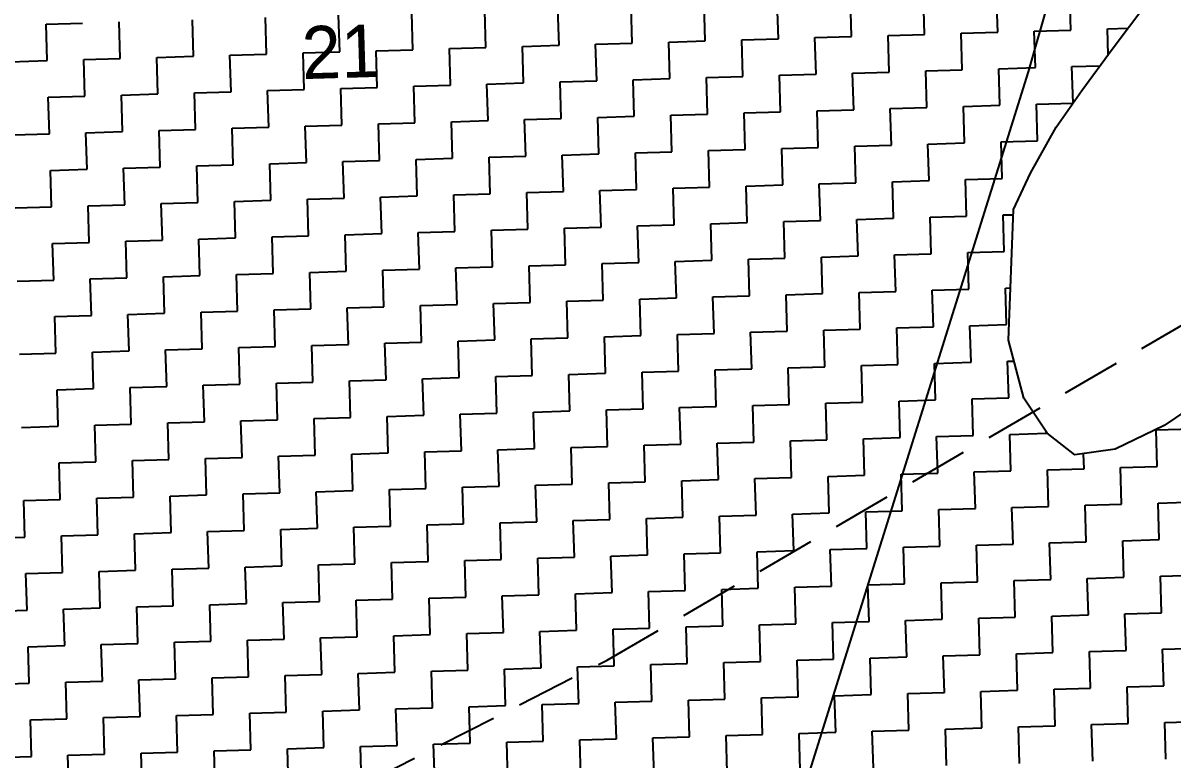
# Model space of a CAD drawing. Header units: metres. Extents: x 289662 to 290738, y 2016260 to 2018343.
# Drawn here: x 290044.1 to 290141.7, y 2016962.8 to 2017025.2 of the extents above; entities that cross this region are included whole.
import ezdxf
from ezdxf.enums import TextEntityAlignment as Align

# ---------------------------------------------------------------- set-up
doc = ezdxf.new("R2010")
doc.units = ezdxf.units.M
doc.linetypes.add('DASHED', pattern=[0.75, 0.5, -0.25])
for name, color, linetype in [('LINE_FOOTPATH', 1, 'DASHED'), ('POLY_HATCH', 12, 'Continuous'), ('POLY_PARCEL', 6, 'Continuous'), ('TEXT_PARCEL', 7, 'Continuous')]:
    doc.layers.add(name, color=color, linetype=linetype)
doc.styles.add('TEXT_MAP', font='', dxfattribs={"height": 2.5})
doc.styles.get('TEXT_MAP').set_extended_font_data('Kruti Dev 050')

msp = doc.modelspace()

# ---------------------------------------------------------------- linework, layer by layer
at = {"layer": 'LINE_FOOTPATH', "ltscale": 10}
for p, q in [((290093.659, 2016971.19), (290196.1, 2017030.915)), ((289979.288, 2016912.936), (290093.659, 2016971.19))]:
    msp.add_line(p, q, dxfattribs=at)
at = {"layer": 'POLY_HATCH', "linetype": 'Continuous'}
for p, q in [((290108.174, 2017023.911), (290108.082, 2017027.013)), ((290114.379, 2017024.097), (290114.286, 2017027.199)), ((290120.583, 2017024.283), (290120.491, 2017027.385)), ((290126.788, 2017024.468), (290126.695, 2017027.571)), ((290132.992, 2017024.654), (290132.899, 2017027.756)), ((290077.152, 2017022.982), (290077.059, 2017026.084)), ((290083.357, 2017023.168), (290083.264, 2017026.27)), ((290089.561, 2017023.354), (290089.468, 2017026.456)), ((290095.765, 2017023.539), (290095.673, 2017026.642)), ((290101.97, 2017023.725), (290101.877, 2017026.828)), ((290046.037, 2017025.155), (290049.139, 2017025.248)), ((290046.13, 2017022.053), (290046.037, 2017025.155)), ((290052.334, 2017022.239), (290052.241, 2017025.341)), ((290058.539, 2017022.425), (290058.446, 2017025.527)), ((290064.743, 2017022.61), (290064.65, 2017025.713)), ((290070.948, 2017022.796), (290070.855, 2017025.899)), ((290111.277, 2017024.004), (290114.379, 2017024.097)), ((290117.481, 2017024.19), (290120.583, 2017024.283)), ((290117.574, 2017021.088), (290117.481, 2017024.19)), ((290123.686, 2017024.376), (290126.788, 2017024.468)), ((290123.779, 2017021.273), (290123.686, 2017024.376)), ((290129.89, 2017024.561), (290132.992, 2017024.654)), ((290129.983, 2017021.459), (290129.89, 2017024.561)), ((290136.095, 2017024.747), (290137.837, 2017024.799)), ((290136.16, 2017022.557), (290136.095, 2017024.747)), ((290080.254, 2017023.075), (290083.357, 2017023.168)), ((290080.347, 2017019.973), (290080.254, 2017023.075)), ((290086.459, 2017023.261), (290089.561, 2017023.354)), ((290086.552, 2017020.159), (290086.459, 2017023.261)), ((290092.663, 2017023.447), (290095.765, 2017023.539)), ((290092.756, 2017020.344), (290092.663, 2017023.447)), ((290098.868, 2017023.632), (290101.97, 2017023.725)), ((290098.961, 2017020.53), (290098.868, 2017023.632)), ((290105.072, 2017023.818), (290108.174, 2017023.911)), ((290105.165, 2017020.716), (290105.072, 2017023.818)), ((290111.37, 2017020.902), (290111.277, 2017024.004)), ((290049.232, 2017022.146), (290052.334, 2017022.239)), ((290049.325, 2017019.044), (290049.232, 2017022.146)), ((290055.436, 2017022.332), (290058.539, 2017022.425)), ((290055.529, 2017019.23), (290055.436, 2017022.332)), ((290061.641, 2017022.518), (290064.743, 2017022.61)), ((290061.734, 2017019.415), (290061.641, 2017022.518)), ((290067.845, 2017022.703), (290070.948, 2017022.796)), ((290067.938, 2017019.601), (290067.845, 2017022.703)), ((290074.05, 2017022.889), (290077.152, 2017022.982)), ((290074.143, 2017019.787), (290074.05, 2017022.889)), ((290043.027, 2017021.96), (290046.13, 2017022.053)), ((290114.472, 2017020.995), (290117.574, 2017021.088)), ((290120.676, 2017021.18), (290123.779, 2017021.273)), ((290120.769, 2017018.078), (290120.676, 2017021.18)), ((290126.881, 2017021.366), (290129.983, 2017021.459)), ((290126.974, 2017018.264), (290126.881, 2017021.366)), ((290133.085, 2017021.552), (290135.478, 2017021.624)), ((290133.178, 2017018.45), (290133.085, 2017021.552)), ((290083.449, 2017020.066), (290086.552, 2017020.159)), ((290089.654, 2017020.251), (290092.756, 2017020.344)), ((290089.747, 2017017.149), (290089.654, 2017020.251)), ((290095.858, 2017020.437), (290098.961, 2017020.53)), ((290095.951, 2017017.335), (290095.858, 2017020.437)), ((290102.063, 2017020.623), (290105.165, 2017020.716)), ((290102.156, 2017017.521), (290102.063, 2017020.623)), ((290108.267, 2017020.809), (290111.37, 2017020.902)), ((290108.36, 2017017.707), (290108.267, 2017020.809)), ((290114.565, 2017017.892), (290114.472, 2017020.995)), ((290052.427, 2017019.137), (290055.529, 2017019.23)), ((290052.52, 2017016.034), (290052.427, 2017019.137)), ((290058.632, 2017019.322), (290061.734, 2017019.415)), ((290058.724, 2017016.22), (290058.632, 2017019.322)), ((290064.836, 2017019.508), (290067.938, 2017019.601)), ((290064.929, 2017016.406), (290064.836, 2017019.508)), ((290071.04, 2017019.694), (290074.143, 2017019.787)), ((290071.133, 2017016.592), (290071.04, 2017019.694)), ((290077.245, 2017019.88), (290080.347, 2017019.973)), ((290077.338, 2017016.778), (290077.245, 2017019.88)), ((290083.542, 2017016.963), (290083.449, 2017020.066)), ((290046.223, 2017018.951), (290049.325, 2017019.044)), ((290046.315, 2017015.849), (290046.223, 2017018.951)), ((290123.871, 2017018.171), (290126.974, 2017018.264)), ((290123.964, 2017015.069), (290123.871, 2017018.171)), ((290130.076, 2017018.357), (290133.178, 2017018.45)), ((290130.169, 2017015.255), (290130.076, 2017018.357)), ((290092.849, 2017017.242), (290095.951, 2017017.335)), ((290092.942, 2017014.14), (290092.849, 2017017.242)), ((290099.054, 2017017.428), (290102.156, 2017017.521)), ((290099.146, 2017014.326), (290099.054, 2017017.428)), ((290105.258, 2017017.614), (290108.36, 2017017.707)), ((290105.351, 2017014.511), (290105.258, 2017017.614)), ((290111.462, 2017017.799), (290114.565, 2017017.892)), ((290111.555, 2017014.697), (290111.462, 2017017.799)), ((290117.667, 2017017.985), (290120.769, 2017018.078)), ((290117.76, 2017014.883), (290117.667, 2017017.985)), ((290055.622, 2017016.127), (290058.724, 2017016.22)), ((290061.827, 2017016.313), (290064.929, 2017016.406)), ((290061.92, 2017013.211), (290061.827, 2017016.313)), ((290068.031, 2017016.499), (290071.133, 2017016.592)), ((290068.124, 2017013.397), (290068.031, 2017016.499)), ((290074.236, 2017016.685), (290077.338, 2017016.778)), ((290074.329, 2017013.582), (290074.236, 2017016.685)), ((290080.44, 2017016.87), (290083.542, 2017016.963)), ((290080.533, 2017013.768), (290080.44, 2017016.87)), ((290086.645, 2017017.056), (290089.747, 2017017.149)), ((290086.737, 2017013.954), (290086.645, 2017017.056)), ((290043.213, 2017015.756), (290046.315, 2017015.849)), ((290049.418, 2017015.942), (290052.52, 2017016.034)), ((290049.511, 2017012.839), (290049.418, 2017015.942)), ((290055.715, 2017013.025), (290055.622, 2017016.127)), ((290127.067, 2017015.162), (290130.169, 2017015.255)), ((290096.044, 2017014.233), (290099.146, 2017014.326)), ((290102.249, 2017014.419), (290105.351, 2017014.511)), ((290102.342, 2017011.316), (290102.249, 2017014.419)), ((290108.453, 2017014.604), (290111.555, 2017014.697)), ((290108.546, 2017011.502), (290108.453, 2017014.604)), ((290114.658, 2017014.79), (290117.76, 2017014.883)), ((290114.751, 2017011.688), (290114.658, 2017014.79)), ((290120.862, 2017014.976), (290123.964, 2017015.069)), ((290120.955, 2017011.874), (290120.862, 2017014.976)), ((290127.159, 2017012.059), (290127.067, 2017015.162)), ((290065.022, 2017013.304), (290068.124, 2017013.397)), ((290065.115, 2017010.202), (290065.022, 2017013.304)), ((290071.226, 2017013.49), (290074.329, 2017013.582)), ((290071.319, 2017010.387), (290071.226, 2017013.49)), ((290077.431, 2017013.675), (290080.533, 2017013.768)), ((290077.524, 2017010.573), (290077.431, 2017013.675)), ((290083.635, 2017013.861), (290086.737, 2017013.954)), ((290083.728, 2017010.759), (290083.635, 2017013.861)), ((290089.84, 2017014.047), (290092.942, 2017014.14)), ((290089.933, 2017010.945), (290089.84, 2017014.047)), ((290096.137, 2017011.131), (290096.044, 2017014.233)), ((290046.408, 2017012.746), (290049.511, 2017012.839)), ((290046.501, 2017009.644), (290046.408, 2017012.746)), ((290052.613, 2017012.932), (290055.715, 2017013.025)), ((290052.706, 2017009.83), (290052.613, 2017012.932)), ((290058.817, 2017013.118), (290061.92, 2017013.211)), ((290058.91, 2017010.016), (290058.817, 2017013.118)), ((290105.444, 2017011.409), (290108.546, 2017011.502)), ((290105.537, 2017008.307), (290105.444, 2017011.409)), ((290111.648, 2017011.595), (290114.751, 2017011.688)), ((290111.741, 2017008.493), (290111.648, 2017011.595)), ((290117.853, 2017011.781), (290120.955, 2017011.874)), ((290117.946, 2017008.679), (290117.853, 2017011.781)), ((290124.057, 2017011.967), (290127.159, 2017012.059)), ((290124.15, 2017008.864), (290124.057, 2017011.967)), ((290068.217, 2017010.294), (290071.319, 2017010.387)), ((290074.421, 2017010.48), (290077.524, 2017010.573)), ((290074.514, 2017007.378), (290074.421, 2017010.48)), ((290080.626, 2017010.666), (290083.728, 2017010.759)), ((290080.719, 2017007.564), (290080.626, 2017010.666)), ((290086.83, 2017010.852), (290089.933, 2017010.945)), ((290086.923, 2017007.75), (290086.83, 2017010.852)), ((290093.035, 2017011.038), (290096.137, 2017011.131)), ((290093.128, 2017007.935), (290093.035, 2017011.038)), ((290099.239, 2017011.223), (290102.342, 2017011.316)), ((290099.332, 2017008.121), (290099.239, 2017011.223)), ((290043.399, 2017009.551), (290046.501, 2017009.644)), ((290049.603, 2017009.737), (290052.706, 2017009.83)), ((290049.696, 2017006.635), (290049.603, 2017009.737)), ((290055.808, 2017009.923), (290058.91, 2017010.016)), ((290055.901, 2017006.821), (290055.808, 2017009.923)), ((290062.012, 2017010.109), (290065.115, 2017010.202)), ((290062.105, 2017007.006), (290062.012, 2017010.109)), ((290068.31, 2017007.192), (290068.217, 2017010.294)), ((290108.639, 2017008.4), (290111.741, 2017008.493)), ((290108.732, 2017005.298), (290108.639, 2017008.4)), ((290114.843, 2017008.586), (290117.946, 2017008.679)), ((290114.936, 2017005.483), (290114.843, 2017008.586)), ((290121.048, 2017008.771), (290124.15, 2017008.864)), ((290121.141, 2017005.669), (290121.048, 2017008.771)), ((290127.252, 2017008.957), (290128.114, 2017008.983)), ((290127.345, 2017005.855), (290127.252, 2017008.957)), ((290077.617, 2017007.471), (290080.719, 2017007.564)), ((290077.709, 2017004.369), (290077.617, 2017007.471)), ((290083.821, 2017007.657), (290086.923, 2017007.75)), ((290083.914, 2017004.554), (290083.821, 2017007.657)), ((290090.026, 2017007.842), (290093.128, 2017007.935)), ((290090.118, 2017004.74), (290090.026, 2017007.842)), ((290096.23, 2017008.028), (290099.332, 2017008.121)), ((290096.323, 2017004.926), (290096.23, 2017008.028)), ((290102.434, 2017008.214), (290105.537, 2017008.307)), ((290102.527, 2017005.112), (290102.434, 2017008.214)), ((290046.594, 2017006.542), (290049.696, 2017006.635)), ((290046.687, 2017003.44), (290046.594, 2017006.542)), ((290052.799, 2017006.728), (290055.901, 2017006.821)), ((290052.892, 2017003.625), (290052.799, 2017006.728)), ((290059.003, 2017006.913), (290062.105, 2017007.006)), ((290059.096, 2017003.811), (290059.003, 2017006.913)), ((290065.208, 2017007.099), (290068.31, 2017007.192)), ((290065.3, 2017003.997), (290065.208, 2017007.099)), ((290071.412, 2017007.285), (290074.514, 2017007.378)), ((290071.505, 2017004.183), (290071.412, 2017007.285)), ((290111.834, 2017005.391), (290114.936, 2017005.483)), ((290118.039, 2017005.576), (290121.141, 2017005.669)), ((290118.131, 2017002.474), (290118.039, 2017005.576)), ((290124.243, 2017005.762), (290127.345, 2017005.855)), ((290124.336, 2017002.66), (290124.243, 2017005.762)), ((290080.812, 2017004.462), (290083.914, 2017004.554)), ((290087.016, 2017004.647), (290090.118, 2017004.74)), ((290087.109, 2017001.545), (290087.016, 2017004.647)), ((290093.221, 2017004.833), (290096.323, 2017004.926)), ((290093.314, 2017001.731), (290093.221, 2017004.833)), ((290099.425, 2017005.019), (290102.527, 2017005.112)), ((290099.518, 2017001.917), (290099.425, 2017005.019)), ((290105.63, 2017005.205), (290108.732, 2017005.298)), ((290105.722, 2017002.102), (290105.63, 2017005.205)), ((290111.927, 2017002.288), (290111.834, 2017005.391)), ((290049.789, 2017003.533), (290052.892, 2017003.625)), ((290049.882, 2017000.43), (290049.789, 2017003.533)), ((290055.994, 2017003.718), (290059.096, 2017003.811)), ((290056.087, 2017000.616), (290055.994, 2017003.718)), ((290062.198, 2017003.904), (290065.3, 2017003.997)), ((290062.291, 2017000.802), (290062.198, 2017003.904)), ((290068.403, 2017004.09), (290071.505, 2017004.183)), ((290068.496, 2017000.988), (290068.403, 2017004.09)), ((290074.607, 2017004.276), (290077.709, 2017004.369)), ((290074.7, 2017001.173), (290074.607, 2017004.276)), ((290080.905, 2017001.359), (290080.812, 2017004.462)), ((290043.585, 2017003.347), (290046.687, 2017003.44)), ((290121.234, 2017002.567), (290124.336, 2017002.66)), ((290121.327, 2016999.465), (290121.234, 2017002.567)), ((290127.438, 2017002.753), (290127.872, 2017002.766)), ((290127.531, 2016999.651), (290127.438, 2017002.753)), ((290090.211, 2017001.638), (290093.314, 2017001.731)), ((290090.304, 2016998.536), (290090.211, 2017001.638)), ((290096.416, 2017001.824), (290099.518, 2017001.917)), ((290096.509, 2016998.722), (290096.416, 2017001.824)), ((290102.62, 2017002.01), (290105.722, 2017002.102)), ((290102.713, 2016998.907), (290102.62, 2017002.01)), ((290108.825, 2017002.195), (290111.927, 2017002.288)), ((290108.918, 2016999.093), (290108.825, 2017002.195)), ((290115.029, 2017002.381), (290118.131, 2017002.474)), ((290115.122, 2016999.279), (290115.029, 2017002.381)), ((290052.984, 2017000.523), (290056.087, 2017000.616)), ((290059.189, 2017000.709), (290062.291, 2017000.802)), ((290059.282, 2016997.607), (290059.189, 2017000.709)), ((290065.393, 2017000.895), (290068.496, 2017000.988)), ((290065.486, 2016997.793), (290065.393, 2017000.895)), ((290071.598, 2017001.081), (290074.7, 2017001.173)), ((290071.691, 2016997.978), (290071.598, 2017001.081)), ((290077.802, 2017001.266), (290080.905, 2017001.359)), ((290077.895, 2016998.164), (290077.802, 2017001.266)), ((290084.007, 2017001.452), (290087.109, 2017001.545)), ((290084.1, 2016998.35), (290084.007, 2017001.452)), ((290046.78, 2017000.337), (290049.882, 2017000.43)), ((290046.873, 2016997.235), (290046.78, 2017000.337)), ((290053.077, 2016997.421), (290052.984, 2017000.523)), ((290124.429, 2016999.558), (290127.531, 2016999.651)), ((290093.406, 2016998.629), (290096.509, 2016998.722)), ((290099.611, 2016998.814), (290102.713, 2016998.907)), ((290099.704, 2016995.712), (290099.611, 2016998.814)), ((290105.815, 2016999), (290108.918, 2016999.093)), ((290105.908, 2016995.898), (290105.815, 2016999)), ((290112.02, 2016999.186), (290115.122, 2016999.279)), ((290112.113, 2016996.084), (290112.02, 2016999.186)), ((290118.224, 2016999.372), (290121.327, 2016999.465)), ((290118.317, 2016996.27), (290118.224, 2016999.372)), ((290124.522, 2016996.455), (290124.429, 2016999.558)), ((290062.384, 2016997.7), (290065.486, 2016997.793)), ((290062.477, 2016994.597), (290062.384, 2016997.7)), ((290068.589, 2016997.885), (290071.691, 2016997.978)), ((290068.681, 2016994.783), (290068.589, 2016997.885)), ((290074.793, 2016998.071), (290077.895, 2016998.164)), ((290074.886, 2016994.969), (290074.793, 2016998.071)), ((290080.997, 2016998.257), (290084.1, 2016998.35)), ((290081.09, 2016995.155), (290080.997, 2016998.257)), ((290087.202, 2016998.443), (290090.304, 2016998.536)), ((290087.295, 2016995.341), (290087.202, 2016998.443)), ((290093.499, 2016995.526), (290093.406, 2016998.629)), ((290043.771, 2016997.142), (290046.873, 2016997.235)), ((290049.975, 2016997.328), (290053.077, 2016997.421)), ((290050.068, 2016994.226), (290049.975, 2016997.328)), ((290056.18, 2016997.514), (290059.282, 2016997.607)), ((290056.272, 2016994.412), (290056.18, 2016997.514)), ((290096.602, 2016995.619), (290099.704, 2016995.712)), ((290102.806, 2016995.805), (290105.908, 2016995.898)), ((290102.899, 2016992.703), (290102.806, 2016995.805)), ((290109.011, 2016995.991), (290112.113, 2016996.084)), ((290109.103, 2016992.889), (290109.011, 2016995.991)), ((290115.215, 2016996.177), (290118.317, 2016996.27)), ((290115.308, 2016993.074), (290115.215, 2016996.177)), ((290121.419, 2016996.362), (290124.522, 2016996.455)), ((290121.512, 2016993.26), (290121.419, 2016996.362)), ((290127.624, 2016996.548), (290128.167, 2016996.565)), ((290127.717, 2016993.446), (290127.624, 2016996.548)), ((290065.579, 2016994.69), (290068.681, 2016994.783)), ((290071.784, 2016994.876), (290074.886, 2016994.969)), ((290071.877, 2016991.774), (290071.784, 2016994.876)), ((290077.988, 2016995.062), (290081.09, 2016995.155)), ((290078.081, 2016991.96), (290077.988, 2016995.062)), ((290084.193, 2016995.248), (290087.295, 2016995.341)), ((290084.286, 2016992.145), (290084.193, 2016995.248)), ((290090.397, 2016995.434), (290093.499, 2016995.526)), ((290090.49, 2016992.331), (290090.397, 2016995.434)), ((290096.694, 2016992.517), (290096.602, 2016995.619)), ((290046.966, 2016994.133), (290050.068, 2016994.226)), ((290047.059, 2016991.031), (290046.966, 2016994.133)), ((290053.17, 2016994.319), (290056.272, 2016994.412)), ((290053.263, 2016991.216), (290053.17, 2016994.319)), ((290059.375, 2016994.505), (290062.477, 2016994.597)), ((290059.468, 2016991.402), (290059.375, 2016994.505)), ((290065.672, 2016991.588), (290065.579, 2016994.69)), ((290106.001, 2016992.796), (290109.103, 2016992.889)), ((290106.094, 2016989.694), (290106.001, 2016992.796)), ((290112.206, 2016992.982), (290115.308, 2016993.074)), ((290112.299, 2016989.879), (290112.206, 2016992.982)), ((290118.41, 2016993.167), (290121.512, 2016993.26)), ((290118.503, 2016990.065), (290118.41, 2016993.167)), ((290124.615, 2016993.353), (290127.717, 2016993.446)), ((290124.708, 2016990.251), (290124.615, 2016993.353)), ((290074.979, 2016991.867), (290078.081, 2016991.96)), ((290075.072, 2016988.765), (290074.979, 2016991.867)), ((290081.183, 2016992.053), (290084.286, 2016992.145)), ((290081.276, 2016988.95), (290081.183, 2016992.053)), ((290087.388, 2016992.238), (290090.49, 2016992.331)), ((290087.481, 2016989.136), (290087.388, 2016992.238)), ((290093.592, 2016992.424), (290096.694, 2016992.517)), ((290093.685, 2016989.322), (290093.592, 2016992.424)), ((290099.797, 2016992.61), (290102.899, 2016992.703)), ((290099.89, 2016989.508), (290099.797, 2016992.61)), ((290043.956, 2016990.938), (290047.059, 2016991.031)), ((290050.161, 2016991.124), (290053.263, 2016991.216)), ((290050.254, 2016988.021), (290050.161, 2016991.124)), ((290056.365, 2016991.309), (290059.468, 2016991.402)), ((290056.458, 2016988.207), (290056.365, 2016991.309)), ((290062.57, 2016991.495), (290065.672, 2016991.588)), ((290062.663, 2016988.393), (290062.57, 2016991.495)), ((290068.774, 2016991.681), (290071.877, 2016991.774)), ((290068.867, 2016988.579), (290068.774, 2016991.681)), ((290109.196, 2016989.786), (290112.299, 2016989.879)), ((290115.401, 2016989.972), (290118.503, 2016990.065)), ((290115.494, 2016986.87), (290115.401, 2016989.972)), ((290121.605, 2016990.158), (290124.708, 2016990.251)), ((290121.698, 2016987.056), (290121.605, 2016990.158)), ((290127.81, 2016990.344), (290130.912, 2016990.437)), ((290127.903, 2016987.242), (290127.81, 2016990.344)), ((290130.912, 2016990.437), (290130.909, 2016990.553)), ((290140.219, 2016990.715), (290143.321, 2016990.808)), ((290140.312, 2016987.613), (290140.219, 2016990.715)), ((290078.174, 2016988.857), (290081.276, 2016988.95)), ((290084.378, 2016989.043), (290087.481, 2016989.136)), ((290084.471, 2016985.941), (290084.378, 2016989.043)), ((290090.583, 2016989.229), (290093.685, 2016989.322)), ((290090.676, 2016986.127), (290090.583, 2016989.229)), ((290096.787, 2016989.415), (290099.89, 2016989.508)), ((290096.88, 2016986.313), (290096.787, 2016989.415)), ((290102.992, 2016989.601), (290106.094, 2016989.694)), ((290103.085, 2016986.498), (290102.992, 2016989.601)), ((290109.289, 2016986.684), (290109.196, 2016989.786)), ((290047.152, 2016987.928), (290050.254, 2016988.021)), ((290047.244, 2016984.826), (290047.152, 2016987.928)), ((290053.356, 2016988.114), (290056.458, 2016988.207)), ((290053.449, 2016985.012), (290053.356, 2016988.114)), ((290059.56, 2016988.3), (290062.663, 2016988.393)), ((290059.653, 2016985.198), (290059.56, 2016988.3)), ((290065.765, 2016988.486), (290068.867, 2016988.579)), ((290065.858, 2016985.384), (290065.765, 2016988.486)), ((290071.969, 2016988.672), (290075.072, 2016988.765)), ((290072.062, 2016985.569), (290071.969, 2016988.672)), ((290078.267, 2016985.755), (290078.174, 2016988.857)), ((290134.107, 2016987.427), (290134.069, 2016988.696)), ((290118.596, 2016986.963), (290121.698, 2016987.056)), ((290118.689, 2016983.861), (290118.596, 2016986.963)), ((290124.8, 2016987.149), (290127.903, 2016987.242)), ((290124.893, 2016984.046), (290124.8, 2016987.149)), ((290131.005, 2016987.334), (290134.107, 2016987.427)), ((290131.098, 2016984.232), (290131.005, 2016987.334)), ((290137.209, 2016987.52), (290140.312, 2016987.613)), ((290137.302, 2016984.418), (290137.209, 2016987.52)), ((290087.574, 2016986.034), (290090.676, 2016986.127)), ((290087.666, 2016982.932), (290087.574, 2016986.034)), ((290093.778, 2016986.22), (290096.88, 2016986.313)), ((290093.871, 2016983.117), (290093.778, 2016986.22)), ((290099.983, 2016986.405), (290103.085, 2016986.498)), ((290100.075, 2016983.303), (290099.983, 2016986.405)), ((290106.187, 2016986.591), (290109.289, 2016986.684)), ((290106.28, 2016983.489), (290106.187, 2016986.591)), ((290112.391, 2016986.777), (290115.494, 2016986.87)), ((290112.484, 2016983.675), (290112.391, 2016986.777)), ((290050.347, 2016984.919), (290053.449, 2016985.012)), ((290056.551, 2016985.105), (290059.653, 2016985.198)), ((290056.644, 2016982.003), (290056.551, 2016985.105)), ((290062.756, 2016985.291), (290065.858, 2016985.384)), ((290062.849, 2016982.188), (290062.756, 2016985.291)), ((290068.96, 2016985.477), (290072.062, 2016985.569)), ((290069.053, 2016982.374), (290068.96, 2016985.477)), ((290075.165, 2016985.662), (290078.267, 2016985.755)), ((290075.257, 2016982.56), (290075.165, 2016985.662)), ((290081.369, 2016985.848), (290084.471, 2016985.941)), ((290081.462, 2016982.746), (290081.369, 2016985.848)), ((290044.142, 2016984.733), (290047.244, 2016984.826)), ((290044.235, 2016981.631), (290044.142, 2016984.733)), ((290050.44, 2016981.817), (290050.347, 2016984.919)), ((290121.791, 2016983.954), (290124.893, 2016984.046)), ((290127.996, 2016984.139), (290131.098, 2016984.232)), ((290128.088, 2016981.037), (290127.996, 2016984.139)), ((290134.2, 2016984.325), (290137.302, 2016984.418)), ((290134.293, 2016981.223), (290134.2, 2016984.325)), ((290140.405, 2016984.511), (290143.507, 2016984.604)), ((290140.497, 2016981.409), (290140.405, 2016984.511)), ((290090.769, 2016983.025), (290093.871, 2016983.117)), ((290090.862, 2016979.922), (290090.769, 2016983.025)), ((290096.973, 2016983.21), (290100.075, 2016983.303)), ((290097.066, 2016980.108), (290096.973, 2016983.21)), ((290103.178, 2016983.396), (290106.28, 2016983.489)), ((290103.271, 2016980.294), (290103.178, 2016983.396)), ((290109.382, 2016983.582), (290112.484, 2016983.675)), ((290109.475, 2016980.48), (290109.382, 2016983.582)), ((290115.587, 2016983.768), (290118.689, 2016983.861)), ((290115.68, 2016980.665), (290115.587, 2016983.768)), ((290121.884, 2016980.851), (290121.791, 2016983.954)), ((290059.746, 2016982.096), (290062.849, 2016982.188)), ((290059.839, 2016978.993), (290059.746, 2016982.096)), ((290065.951, 2016982.281), (290069.053, 2016982.374)), ((290066.044, 2016979.179), (290065.951, 2016982.281)), ((290072.155, 2016982.467), (290075.257, 2016982.56)), ((290072.248, 2016979.365), (290072.155, 2016982.467)), ((290078.36, 2016982.653), (290081.462, 2016982.746)), ((290078.453, 2016979.551), (290078.36, 2016982.653)), ((290084.564, 2016982.839), (290087.666, 2016982.932)), ((290084.657, 2016979.737), (290084.564, 2016982.839)), ((290041.133, 2016981.538), (290044.235, 2016981.631)), ((290047.337, 2016981.724), (290050.44, 2016981.817)), ((290047.43, 2016978.622), (290047.337, 2016981.724)), ((290053.542, 2016981.91), (290056.644, 2016982.003)), ((290053.635, 2016978.808), (290053.542, 2016981.91)), ((290131.191, 2016981.13), (290134.293, 2016981.223)), ((290131.284, 2016978.028), (290131.191, 2016981.13)), ((290137.395, 2016981.316), (290140.497, 2016981.409)), ((290137.488, 2016978.214), (290137.395, 2016981.316)), ((290093.964, 2016980.015), (290097.066, 2016980.108)), ((290100.168, 2016980.201), (290103.271, 2016980.294)), ((290100.261, 2016977.099), (290100.168, 2016980.201)), ((290106.373, 2016980.387), (290109.475, 2016980.48)), ((290106.466, 2016977.285), (290106.373, 2016980.387)), ((290112.577, 2016980.573), (290115.68, 2016980.665)), ((290112.67, 2016977.47), (290112.577, 2016980.573)), ((290118.782, 2016980.758), (290121.884, 2016980.851)), ((290118.875, 2016977.656), (290118.782, 2016980.758)), ((290124.986, 2016980.944), (290128.088, 2016981.037)), ((290125.079, 2016977.842), (290124.986, 2016980.944)), ((290062.941, 2016979.086), (290066.044, 2016979.179)), ((290069.146, 2016979.272), (290072.248, 2016979.365)), ((290069.239, 2016976.17), (290069.146, 2016979.272)), ((290075.35, 2016979.458), (290078.453, 2016979.551)), ((290075.443, 2016976.356), (290075.35, 2016979.458)), ((290081.555, 2016979.644), (290084.657, 2016979.737)), ((290081.648, 2016976.541), (290081.555, 2016979.644)), ((290087.759, 2016979.829), (290090.862, 2016979.922)), ((290087.852, 2016976.727), (290087.759, 2016979.829)), ((290094.057, 2016976.913), (290093.964, 2016980.015)), ((290044.328, 2016978.529), (290047.43, 2016978.622)), ((290044.421, 2016975.427), (290044.328, 2016978.529)), ((290050.532, 2016978.715), (290053.635, 2016978.808)), ((290050.625, 2016975.612), (290050.532, 2016978.715)), ((290056.737, 2016978.9), (290059.839, 2016978.993)), ((290056.83, 2016975.798), (290056.737, 2016978.9)), ((290063.034, 2016975.984), (290062.941, 2016979.086)), ((290134.386, 2016978.121), (290137.488, 2016978.214)), ((290140.59, 2016978.306), (290143.693, 2016978.399)), ((290140.683, 2016975.204), (290140.59, 2016978.306)), ((290103.363, 2016977.192), (290106.466, 2016977.285)), ((290103.456, 2016974.089), (290103.363, 2016977.192)), ((290109.568, 2016977.377), (290112.67, 2016977.47)), ((290109.661, 2016974.275), (290109.568, 2016977.377)), ((290115.772, 2016977.563), (290118.875, 2016977.656)), ((290115.865, 2016974.461), (290115.772, 2016977.563)), ((290121.977, 2016977.749), (290125.079, 2016977.842)), ((290122.07, 2016974.647), (290121.977, 2016977.749)), ((290128.181, 2016977.935), (290131.284, 2016978.028)), ((290128.274, 2016974.833), (290128.181, 2016977.935)), ((290134.479, 2016975.018), (290134.386, 2016978.121)), ((290072.341, 2016976.263), (290075.443, 2016976.356)), ((290072.434, 2016973.16), (290072.341, 2016976.263)), ((290078.546, 2016976.448), (290081.648, 2016976.541)), ((290078.638, 2016973.346), (290078.546, 2016976.448)), ((290084.75, 2016976.634), (290087.852, 2016976.727)), ((290084.843, 2016973.532), (290084.75, 2016976.634)), ((290090.954, 2016976.82), (290094.057, 2016976.913)), ((290091.047, 2016973.718), (290090.954, 2016976.82)), ((290097.159, 2016977.006), (290100.261, 2016977.099)), ((290097.252, 2016973.904), (290097.159, 2016977.006)), ((290041.319, 2016975.334), (290044.421, 2016975.427)), ((290047.523, 2016975.519), (290050.625, 2016975.612)), ((290047.616, 2016972.417), (290047.523, 2016975.519)), ((290053.728, 2016975.705), (290056.83, 2016975.798)), ((290053.821, 2016972.603), (290053.728, 2016975.705)), ((290059.932, 2016975.891), (290063.034, 2016975.984)), ((290060.025, 2016972.789), (290059.932, 2016975.891)), ((290066.137, 2016976.077), (290069.239, 2016976.17)), ((290066.229, 2016972.975), (290066.137, 2016976.077)), ((290106.559, 2016974.182), (290109.661, 2016974.275)), ((290112.763, 2016974.368), (290115.865, 2016974.461)), ((290112.856, 2016971.266), (290112.763, 2016974.368)), ((290118.968, 2016974.554), (290122.07, 2016974.647)), ((290119.06, 2016971.452), (290118.968, 2016974.554)), ((290125.172, 2016974.74), (290128.274, 2016974.833)), ((290125.265, 2016971.637), (290125.172, 2016974.74)), ((290131.377, 2016974.926), (290134.479, 2016975.018)), ((290131.469, 2016971.823), (290131.377, 2016974.926)), ((290137.581, 2016975.111), (290140.683, 2016975.204)), ((290137.674, 2016972.009), (290137.581, 2016975.111)), ((290075.536, 2016973.253), (290078.638, 2016973.346)), ((290081.741, 2016973.439), (290084.843, 2016973.532)), ((290081.834, 2016970.337), (290081.741, 2016973.439)), ((290087.945, 2016973.625), (290091.047, 2016973.718)), ((290088.038, 2016970.523), (290087.945, 2016973.625)), ((290094.15, 2016973.811), (290097.252, 2016973.904)), ((290094.243, 2016970.708), (290094.15, 2016973.811)), ((290100.354, 2016973.997), (290103.456, 2016974.089)), ((290100.447, 2016970.894), (290100.354, 2016973.997)), ((290106.651, 2016971.08), (290106.559, 2016974.182)), ((290044.514, 2016972.324), (290047.616, 2016972.417)), ((290044.607, 2016969.222), (290044.514, 2016972.324)), ((290050.718, 2016972.51), (290053.821, 2016972.603)), ((290050.811, 2016969.408), (290050.718, 2016972.51)), ((290056.923, 2016972.696), (290060.025, 2016972.789)), ((290057.016, 2016969.594), (290056.923, 2016972.696)), ((290063.127, 2016972.882), (290066.229, 2016972.975)), ((290063.22, 2016969.78), (290063.127, 2016972.882)), ((290069.332, 2016973.068), (290072.434, 2016973.16)), ((290069.425, 2016969.965), (290069.332, 2016973.068)), ((290075.629, 2016970.151), (290075.536, 2016973.253)), ((290115.958, 2016971.359), (290119.06, 2016971.452)), ((290116.051, 2016968.257), (290115.958, 2016971.359)), ((290122.163, 2016971.545), (290125.265, 2016971.637)), ((290122.256, 2016968.442), (290122.163, 2016971.545)), ((290128.367, 2016971.73), (290131.469, 2016971.823)), ((290128.46, 2016968.628), (290128.367, 2016971.73)), ((290134.572, 2016971.916), (290137.674, 2016972.009)), ((290134.665, 2016968.814), (290134.572, 2016971.916)), ((290140.776, 2016972.102), (290143.878, 2016972.195)), ((290140.869, 2016969), (290140.776, 2016972.102)), ((290084.936, 2016970.43), (290088.038, 2016970.523)), ((290085.029, 2016967.328), (290084.936, 2016970.43)), ((290091.14, 2016970.616), (290094.243, 2016970.708)), ((290091.233, 2016967.513), (290091.14, 2016970.616)), ((290097.345, 2016970.801), (290100.447, 2016970.894)), ((290097.438, 2016967.699), (290097.345, 2016970.801)), ((290103.549, 2016970.987), (290106.651, 2016971.08)), ((290103.642, 2016967.885), (290103.549, 2016970.987)), ((290109.754, 2016971.173), (290112.856, 2016971.266)), ((290109.847, 2016968.071), (290109.754, 2016971.173)), ((290047.709, 2016969.315), (290050.811, 2016969.408)), ((290053.913, 2016969.501), (290057.016, 2016969.594)), ((290054.006, 2016966.399), (290053.913, 2016969.501)), ((290060.118, 2016969.687), (290063.22, 2016969.78)), ((290060.211, 2016966.584), (290060.118, 2016969.687)), ((290066.322, 2016969.872), (290069.425, 2016969.965)), ((290066.415, 2016966.77), (290066.322, 2016969.872)), ((290072.527, 2016970.058), (290075.629, 2016970.151)), ((290072.62, 2016966.956), (290072.527, 2016970.058)), ((290078.731, 2016970.244), (290081.834, 2016970.337)), ((290078.824, 2016967.142), (290078.731, 2016970.244)), ((290041.504, 2016969.129), (290044.607, 2016969.222)), ((290047.802, 2016966.213), (290047.709, 2016969.315)), ((290119.153, 2016968.349), (290122.256, 2016968.442)), ((290125.358, 2016968.535), (290128.46, 2016968.628)), ((290125.451, 2016965.433), (290125.358, 2016968.535)), ((290131.562, 2016968.721), (290134.665, 2016968.814)), ((290131.655, 2016965.619), (290131.562, 2016968.721)), ((290137.767, 2016968.907), (290140.869, 2016969)), ((290137.86, 2016965.805), (290137.767, 2016968.907)), ((290088.131, 2016967.42), (290091.233, 2016967.513)), ((290088.224, 2016964.318), (290088.131, 2016967.42)), ((290094.335, 2016967.606), (290097.438, 2016967.699)), ((290094.428, 2016964.504), (290094.335, 2016967.606)), ((290100.54, 2016967.792), (290103.642, 2016967.885)), ((290100.633, 2016964.69), (290100.54, 2016967.792)), ((290106.744, 2016967.978), (290109.847, 2016968.071)), ((290106.837, 2016964.876), (290106.744, 2016967.978)), ((290112.949, 2016968.164), (290116.051, 2016968.257)), ((290113.042, 2016965.061), (290112.949, 2016968.164)), ((290119.246, 2016965.247), (290119.153, 2016968.349)), ((290057.109, 2016966.491), (290060.211, 2016966.584)), ((290057.201, 2016963.389), (290057.109, 2016966.491)), ((290063.313, 2016966.677), (290066.415, 2016966.77)), ((290063.406, 2016963.575), (290063.313, 2016966.677)), ((290069.518, 2016966.863), (290072.62, 2016966.956)), ((290069.61, 2016963.761), (290069.518, 2016966.863)), ((290075.722, 2016967.049), (290078.824, 2016967.142)), ((290075.815, 2016963.947), (290075.722, 2016967.049)), ((290081.926, 2016967.235), (290085.029, 2016967.328)), ((290082.019, 2016964.132), (290081.926, 2016967.235)), ((290044.7, 2016966.12), (290047.802, 2016966.213)), ((290044.792, 2016963.018), (290044.7, 2016966.12)), ((290050.904, 2016966.306), (290054.006, 2016966.399)), ((290050.997, 2016963.203), (290050.904, 2016966.306)), ((290128.553, 2016965.526), (290131.655, 2016965.619)), ((290128.646, 2016962.424), (290128.553, 2016965.526)), ((290134.757, 2016965.712), (290137.86, 2016965.805)), ((290134.85, 2016962.609), (290134.757, 2016965.712)), ((290140.962, 2016965.897), (290144.064, 2016965.99)), ((290141.055, 2016962.795), (290140.962, 2016965.897)), ((290091.326, 2016964.411), (290094.428, 2016964.504)), ((290097.531, 2016964.597), (290100.633, 2016964.69)), ((290097.623, 2016961.495), (290097.531, 2016964.597)), ((290103.735, 2016964.783), (290106.837, 2016964.876)), ((290103.828, 2016961.68), (290103.735, 2016964.783)), ((290109.94, 2016964.969), (290113.042, 2016965.061)), ((290110.032, 2016961.866), (290109.94, 2016964.969)), ((290116.144, 2016965.154), (290119.246, 2016965.247)), ((290116.237, 2016962.052), (290116.144, 2016965.154)), ((290122.348, 2016965.34), (290125.451, 2016965.433)), ((290122.441, 2016962.238), (290122.348, 2016965.34)), ((290060.304, 2016963.482), (290063.406, 2016963.575)), ((290066.508, 2016963.668), (290069.61, 2016963.761)), ((290066.601, 2016960.566), (290066.508, 2016963.668)), ((290072.713, 2016963.854), (290075.815, 2016963.947)), ((290072.806, 2016960.751), (290072.713, 2016963.854)), ((290078.917, 2016964.04), (290082.019, 2016964.132)), ((290079.01, 2016960.937), (290078.917, 2016964.04)), ((290085.122, 2016964.225), (290088.224, 2016964.318)), ((290085.214, 2016961.123), (290085.122, 2016964.225)), ((290091.419, 2016961.309), (290091.326, 2016964.411)), ((290041.69, 2016962.925), (290044.792, 2016963.018)), ((290047.895, 2016963.111), (290050.997, 2016963.203)), ((290047.988, 2016960.008), (290047.895, 2016963.111)), ((290054.099, 2016963.296), (290057.201, 2016963.389)), ((290054.192, 2016960.194), (290054.099, 2016963.296)), ((290060.397, 2016960.38), (290060.304, 2016963.482))]:
    msp.add_line(p, q, dxfattribs=at)
at = {"layer": 'POLY_HATCH'}
for p, q in [((290136.504, 2017023.028), (290139.442, 2017026.932)), ((290133.937, 2017019.517), (290136.504, 2017023.028)), ((290131.74, 2017016.399), (290133.937, 2017019.517)), ((290129.566, 2017012.518), (290131.74, 2017016.399)), ((290128.131, 2017009.423), (290129.566, 2017012.518)), ((290127.7, 2016998.344), (290128.131, 2017009.423)), ((290128.992, 2016993.423), (290127.7, 2016998.344)), ((290130.991, 2016990.43), (290128.992, 2016993.423)), ((290143.89, 2016993.106), (290140.896, 2016991.108)), ((290140.896, 2016991.108), (290136.758, 2016989.077)), ((290133.336, 2016988.593), (290130.991, 2016990.43)), ((290136.758, 2016989.077), (290133.336, 2016988.593))]:
    msp.add_line(p, q, dxfattribs=at)
at = {"layer": 'POLY_PARCEL'}
for p, q in [((290129.391, 2017021.102), (290139.388, 2017055.974)), ((290110.69, 2016961.324), (290129.391, 2017021.102))]:
    msp.add_line(p, q, dxfattribs=at)

# ---------------------------------------------------------------- texts
at = {"layer": 'TEXT_PARCEL', "style": 'TEXT_MAP'}
msp.add_text('21', height=4.4692, rotation=1.71524, dxfattribs=at).set_placement((290071.051, 2017022.85), align=Align.MIDDLE)

doc.saveas('drawing.dxf')
